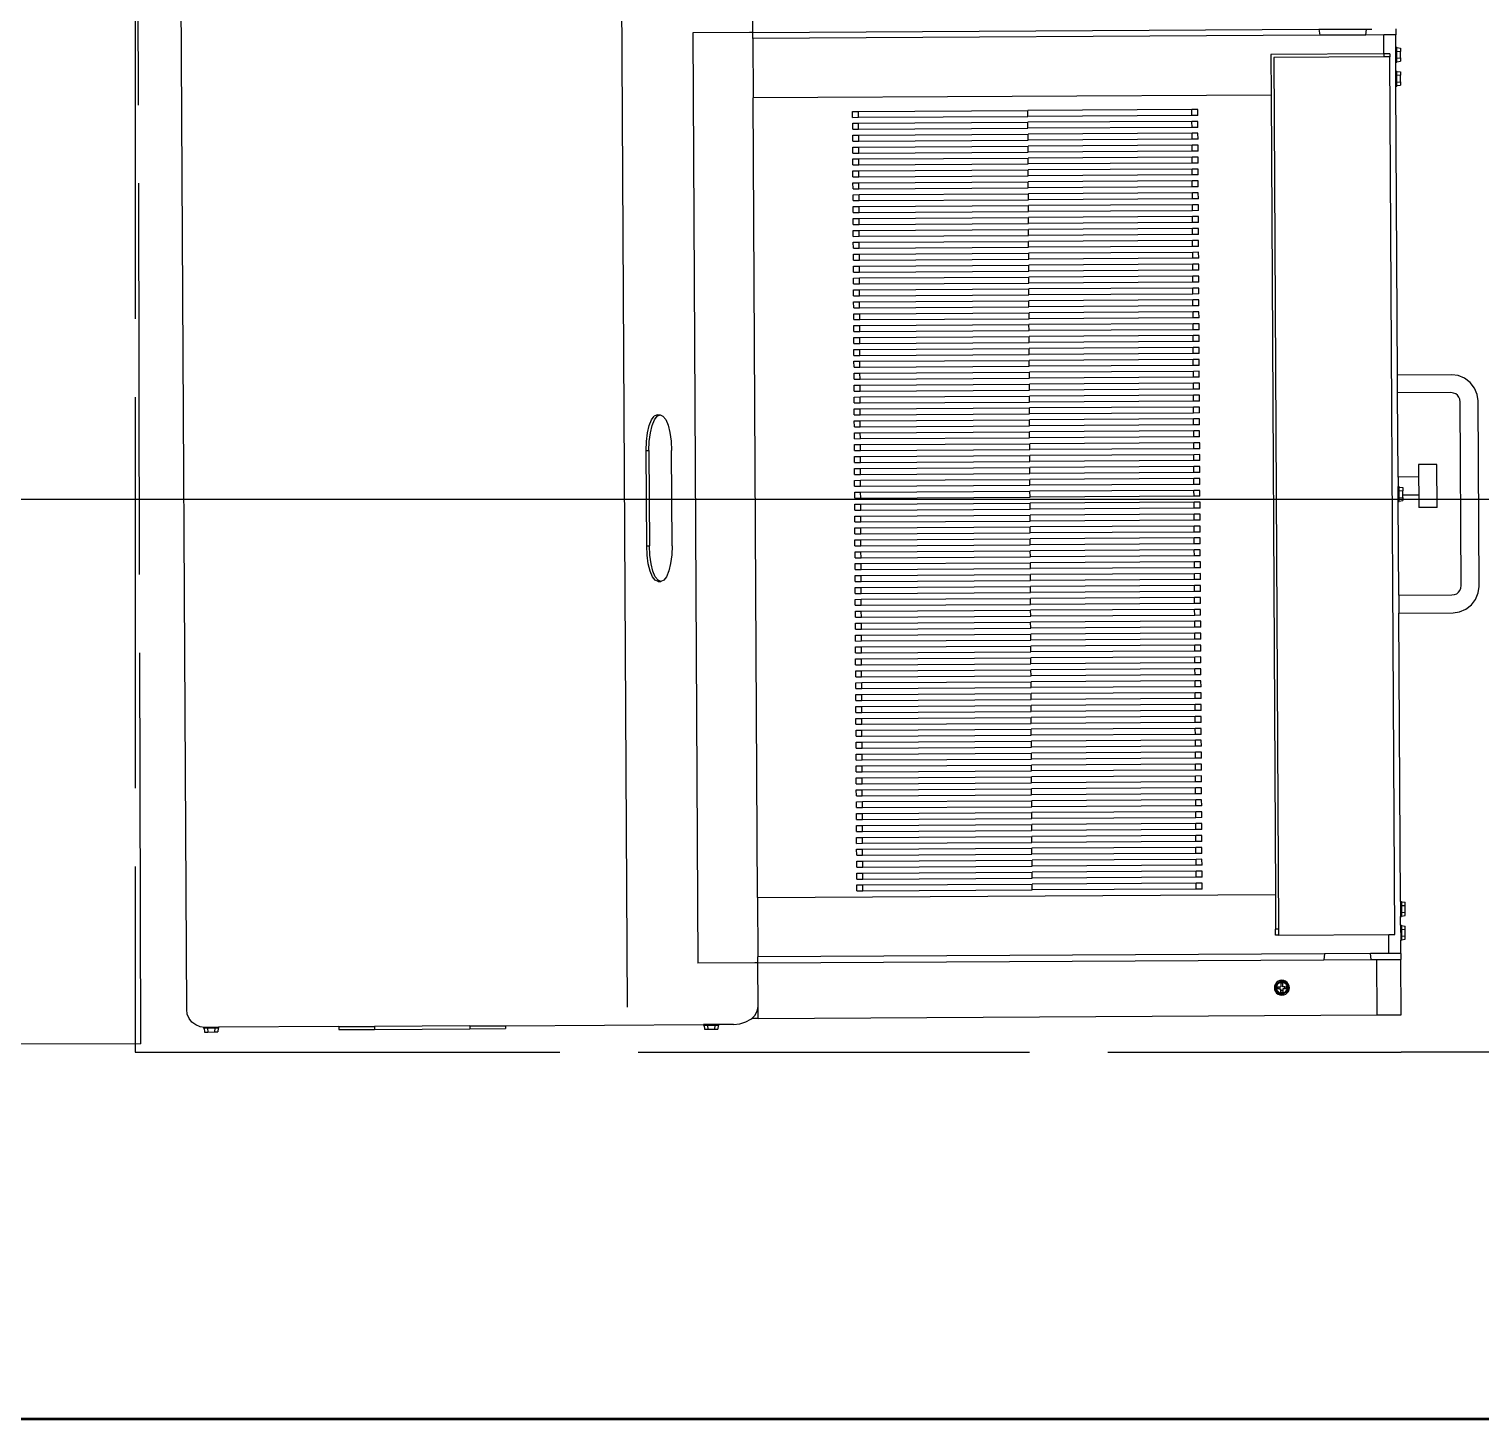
# Model space of a CAD drawing. Header units: millimetres. Extents: x 44692 to 333458, y -26854 to 14445.
# Drawn here: x 318295 to 319238, y -13671 to -12769 of the extents above; entities that cross this region are included whole.
import ezdxf

# ---------------------------------------------------------------- set-up
doc = ezdxf.new("R2010")
doc.units = ezdxf.units.MM
doc.header["$LTSCALE"] = 100
doc.linetypes.add('DASHEDX2', pattern=[3.048, 2.54, -0.508])
for name, color, linetype in [('Area proceso', 90, 'DASHEDX2'), ('Flujo linea B', 160, 'Continuous'), ('Maquinas', 200, 'Continuous')]:
    doc.layers.add(name, color=color, linetype=linetype)
doc.layers.add('Paredes', color=7, linetype='Continuous', lineweight=50)

# ---------------------------------------------------------------- blocks, each defined once
blk = doc.blocks.new('Bread Slicer pl')
at = {"layer": 'Maquinas'}
for p, q in [((39.093, 62.464), (39.131, 62.554)), ((39.131, 62.554), (39.19, 62.632)), ((39.19, 62.632), (39.268, 62.692)), ((39.268, 62.692), (39.358, 62.729)), ((39.358, 62.729), (39.455, 62.742)), ((39.455, 62.742), (60.83, 62.742)), ((39.061, 62.38), (38.982, 62.368)), ((38.982, 62.368), (38.982, 62.299)), ((39.061, 62.305), (38.982, 62.299)), ((38.982, 62.299), (38.982, 62.162)), ((39.08, 62.388), (39.061, 62.388)), ((39.061, 62.388), (39.061, 62.38)), ((39.061, 62.305), (39.061, 62.38)), ((39.061, 62.156), (39.061, 62.305)), ((39.08, 62.367), (39.093, 62.464)), ((39.08, 62.388), (39.08, 62.367)), ((39.08, 62.073), (39.08, 62.367)), ((39.061, 62.156), (38.982, 62.162)), ((38.982, 62.162), (38.982, 62.093)), ((39.061, 62.081), (38.982, 62.093)), ((39.061, 62.081), (39.061, 62.156)), ((39.061, 62.081), (39.061, 62.073)), ((39.08, 62.073), (39.061, 62.073)), ((39.08, 59.549), (39.08, 62.073)), ((39.08, 59.549), (39.018, 59.549)), ((39.018, 59.549), (39.018, 58.799)), ((39.08, 59.549), (39.08, 58.799)), ((39.018, 58.799), (39.018, 56.799)), ((39.08, 58.799), (39.018, 58.799)), ((39.08, 56.799), (39.08, 58.799)), ((39.08, 56.799), (39.018, 56.799)), ((39.018, 56.799), (39.018, 56.049)), ((39.08, 56.799), (39.08, 56.049)), ((39.08, 56.049), (39.018, 56.049)), ((39.08, 56.049), (39.08, 51.888)), ((39.455, 53.485), (60.83, 53.485)), ((48.393, 52.793), (48.418, 52.854)), ((48.393, 52.733), (48.418, 52.795)), ((48.393, 52.793), (48.393, 52.733)), ((48.418, 52.854), (48.493, 52.911)), ((48.418, 52.795), (48.493, 52.852)), ((48.493, 52.911), (48.613, 52.96)), ((48.493, 52.852), (48.613, 52.901)), ((48.613, 52.96), (48.768, 52.998)), ((48.613, 52.901), (48.768, 52.938)), ((48.768, 52.998), (48.949, 53.021)), ((48.768, 52.938), (48.949, 52.962)), ((48.949, 53.021), (49.143, 53.029)), ((48.949, 52.962), (49.143, 52.97)), ((49.143, 53.029), (51.143, 53.029)), ((49.143, 53.029), (49.143, 52.97)), ((51.143, 52.97), (49.143, 52.97)), ((51.143, 53.029), (51.337, 53.021)), ((51.143, 53.029), (51.143, 52.97)), ((51.143, 52.97), (51.337, 52.962)), ((51.337, 53.021), (51.518, 52.998)), ((51.337, 52.962), (51.518, 52.938)), ((51.518, 52.998), (51.673, 52.96)), ((51.518, 52.938), (51.673, 52.901)), ((51.673, 52.96), (51.792, 52.911)), ((51.673, 52.901), (51.792, 52.852)), ((51.792, 52.911), (51.867, 52.854)), ((51.792, 52.852), (51.867, 52.795)), ((51.893, 52.793), (51.867, 52.854)), ((51.867, 52.795), (51.893, 52.733)), ((51.893, 52.793), (51.893, 52.733)), ((48.418, 52.672), (48.393, 52.733)), ((48.493, 52.615), (48.418, 52.672)), ((48.613, 52.566), (48.493, 52.615)), ((48.768, 52.529), (48.613, 52.566)), ((48.949, 52.505), (48.768, 52.529)), ((49.143, 52.497), (48.949, 52.505)), ((49.143, 52.497), (51.143, 52.497)), ((51.337, 52.505), (51.143, 52.497)), ((51.518, 52.529), (51.337, 52.505)), ((51.673, 52.566), (51.518, 52.529)), ((51.792, 52.615), (51.673, 52.566)), ((51.867, 52.672), (51.792, 52.615)), ((51.893, 52.733), (51.867, 52.672)), ((39.061, 51.88), (38.982, 51.868)), ((38.982, 51.868), (38.982, 51.799)), ((39.08, 51.888), (39.061, 51.888)), ((39.061, 51.888), (39.061, 51.88)), ((39.061, 51.805), (39.061, 51.88)), ((39.08, 51.573), (39.08, 51.888)), ((59.915, 52.004), (40.37, 52.004)), ((40.37, 50.808), (40.37, 52.004)), ((59.915, 50.808), (59.915, 52.004)), ((39.061, 51.805), (38.982, 51.799)), ((38.982, 51.799), (38.982, 51.662)), ((39.061, 51.656), (38.982, 51.662)), ((38.982, 51.662), (38.982, 51.593)), ((39.061, 51.581), (38.982, 51.593)), ((39.061, 51.656), (39.061, 51.805)), ((39.061, 51.581), (39.061, 51.656)), ((39.061, 51.573), (39.061, 51.581)), ((39.08, 51.573), (39.061, 51.573)), ((39.08, 51.262), (39.08, 51.573)), ((39.08, 51.262), (39.093, 51.127)), ((39.093, 51.127), (39.131, 51.002)), ((39.131, 51.002), (39.19, 50.894)), ((39.19, 50.894), (39.205, 50.878)), ((39.205, 50.742), (39.205, 50.878)), ((39.205, 50.878), (39.268, 50.812)), ((39.205, 50.742), (39.205, 37.742)), ((39.205, 50.742), (39.455, 50.742)), ((39.268, 50.812), (39.358, 50.76)), ((39.358, 50.76), (39.455, 50.742)), ((39.455, 50.742), (40.37, 50.742)), ((40.37, 50.742), (40.37, 50.808)), ((40.37, 50.742), (40.495, 50.742)), ((40.37, 50.742), (40.37, 38.861)), ((41.745, 50.742), (40.495, 50.742)), ((40.495, 38.845), (40.495, 50.742)), ((41.745, 50.742), (41.745, 39.867)), ((41.745, 50.742), (58.54, 50.742)), ((59.79, 50.742), (58.54, 50.742)), ((58.54, 39.867), (58.54, 50.742)), ((59.79, 50.742), (59.915, 50.742)), ((59.79, 38.836), (59.79, 50.742)), ((59.915, 50.742), (59.915, 50.808)), ((59.915, 50.742), (60.83, 50.742)), ((59.915, 50.742), (59.915, 38.852)), ((41.87, 48.655), (41.995, 48.655)), ((41.87, 48.655), (41.87, 48.53)), ((41.87, 48.53), (41.995, 48.53)), ((41.87, 48.53), (41.87, 44.976)), ((41.995, 48.655), (41.995, 48.53)), ((41.995, 48.53), (41.995, 44.976)), ((42.12, 48.655), (42.245, 48.655)), ((42.12, 48.655), (42.12, 48.53)), ((42.12, 48.53), (42.245, 48.53)), ((42.12, 48.53), (42.12, 44.974)), ((42.245, 48.655), (42.245, 48.53)), ((42.245, 48.53), (42.245, 44.974)), ((42.37, 48.655), (42.495, 48.655)), ((42.37, 48.655), (42.37, 48.53)), ((42.37, 48.53), (42.495, 48.53)), ((42.37, 48.53), (42.37, 44.974)), ((42.495, 48.655), (42.495, 48.53)), ((42.495, 48.53), (42.495, 44.974)), ((42.62, 48.655), (42.745, 48.655)), ((42.62, 48.655), (42.62, 48.53)), ((42.62, 48.53), (42.745, 48.53)), ((42.62, 48.53), (42.62, 44.976)), ((42.745, 48.655), (42.745, 48.53)), ((42.745, 48.53), (42.745, 44.976)), ((42.87, 48.655), (42.995, 48.655)), ((42.87, 48.655), (42.87, 48.53)), ((42.87, 48.53), (42.995, 48.53)), ((42.87, 48.53), (42.87, 44.976)), ((42.995, 48.655), (42.995, 48.53)), ((42.995, 48.53), (42.995, 44.976)), ((43.12, 48.655), (43.245, 48.655)), ((43.12, 48.655), (43.12, 48.53)), ((43.12, 48.53), (43.245, 48.53)), ((43.12, 48.53), (43.12, 44.975)), ((43.245, 48.655), (43.245, 48.53)), ((43.245, 48.53), (43.245, 44.975)), ((43.37, 48.655), (43.495, 48.655)), ((43.37, 48.655), (43.37, 48.53)), ((43.37, 48.53), (43.495, 48.53)), ((43.37, 48.53), (43.37, 44.976)), ((43.495, 48.655), (43.495, 48.53)), ((43.495, 48.53), (43.495, 44.976)), ((43.62, 48.655), (43.745, 48.655)), ((43.62, 48.655), (43.62, 48.53)), ((43.62, 48.53), (43.745, 48.53)), ((43.62, 48.53), (43.62, 44.976)), ((43.745, 48.655), (43.745, 48.53)), ((43.745, 48.53), (43.745, 44.976)), ((43.87, 48.655), (43.995, 48.655)), ((43.87, 48.655), (43.87, 48.53)), ((43.87, 48.53), (43.995, 48.53)), ((43.87, 48.53), (43.87, 44.975)), ((43.995, 48.655), (43.995, 48.53)), ((43.995, 48.53), (43.995, 44.975)), ((44.12, 48.655), (44.245, 48.655)), ((44.12, 48.655), (44.12, 48.53)), ((44.12, 48.53), (44.245, 48.53)), ((44.12, 48.53), (44.12, 44.976)), ((44.245, 48.655), (44.245, 48.53)), ((44.245, 48.53), (44.245, 44.976)), ((44.37, 48.655), (44.495, 48.655)), ((44.37, 48.655), (44.37, 48.53)), ((44.37, 48.53), (44.495, 48.53)), ((44.37, 48.53), (44.37, 44.974)), ((44.495, 48.655), (44.495, 48.53)), ((44.495, 48.53), (44.495, 44.974)), ((44.62, 48.655), (44.745, 48.655)), ((44.62, 48.655), (44.62, 48.53)), ((44.62, 48.53), (44.745, 48.53)), ((44.62, 48.53), (44.62, 44.974)), ((44.745, 48.655), (44.745, 48.53)), ((44.745, 48.53), (44.745, 44.974)), ((44.87, 48.655), (44.995, 48.655)), ((44.87, 48.655), (44.87, 48.53)), ((44.87, 48.53), (44.995, 48.53)), ((44.87, 48.53), (44.87, 44.976)), ((44.995, 48.655), (44.995, 48.53)), ((44.995, 48.53), (44.995, 44.976)), ((45.12, 48.655), (45.245, 48.655)), ((45.12, 48.655), (45.12, 48.53)), ((45.12, 48.53), (45.245, 48.53)), ((45.12, 48.53), (45.12, 44.975)), ((45.245, 48.655), (45.245, 48.53)), ((45.245, 48.53), (45.245, 44.975)), ((45.37, 48.655), (45.495, 48.655)), ((45.37, 48.655), (45.37, 48.53)), ((45.37, 48.53), (45.495, 48.53)), ((45.37, 48.53), (45.37, 44.974)), ((45.495, 48.655), (45.495, 48.53)), ((45.495, 48.53), (45.495, 44.974)), ((45.62, 48.655), (45.745, 48.655)), ((45.62, 48.655), (45.62, 48.53)), ((45.62, 48.53), (45.745, 48.53)), ((45.62, 48.53), (45.62, 44.976)), ((45.745, 48.655), (45.745, 48.53)), ((45.745, 48.53), (45.745, 44.976)), ((45.87, 48.655), (45.995, 48.655)), ((45.87, 48.655), (45.87, 48.53)), ((45.87, 48.53), (45.995, 48.53)), ((45.87, 48.53), (45.87, 44.975)), ((45.995, 48.655), (45.995, 48.53)), ((45.995, 48.53), (45.995, 44.975)), ((46.12, 48.655), (46.245, 48.655)), ((46.12, 48.655), (46.12, 48.53)), ((46.12, 48.53), (46.245, 48.53)), ((46.12, 48.53), (46.12, 44.974)), ((46.245, 48.655), (46.245, 48.53)), ((46.245, 48.53), (46.245, 44.974)), ((46.37, 48.655), (46.495, 48.655)), ((46.37, 48.655), (46.37, 48.53)), ((46.37, 48.53), (46.495, 48.53)), ((46.37, 48.53), (46.37, 44.976)), ((46.495, 48.655), (46.495, 48.53)), ((46.495, 48.53), (46.495, 44.976)), ((46.62, 48.655), (46.745, 48.655)), ((46.62, 48.655), (46.62, 48.53)), ((46.62, 48.53), (46.745, 48.53)), ((46.62, 48.53), (46.62, 44.974)), ((46.745, 48.655), (46.745, 48.53)), ((46.745, 48.53), (46.745, 44.974)), ((46.87, 48.655), (46.995, 48.655)), ((46.87, 48.655), (46.87, 48.53)), ((46.87, 48.53), (46.995, 48.53)), ((46.87, 48.53), (46.87, 44.976)), ((46.995, 48.655), (46.995, 48.53)), ((46.995, 48.53), (46.995, 44.976)), ((47.12, 48.655), (47.245, 48.655)), ((47.12, 48.655), (47.12, 48.53)), ((47.12, 48.53), (47.245, 48.53)), ((47.12, 48.53), (47.12, 44.976)), ((47.245, 48.655), (47.245, 48.53)), ((47.245, 48.53), (47.245, 44.976)), ((47.37, 48.655), (47.495, 48.655)), ((47.37, 48.655), (47.37, 48.53)), ((47.37, 48.53), (47.495, 48.53)), ((47.37, 48.53), (47.37, 44.975)), ((47.495, 48.655), (47.495, 48.53)), ((47.495, 48.53), (47.495, 44.975)), ((47.62, 48.655), (47.745, 48.655)), ((47.62, 48.655), (47.62, 48.53)), ((47.62, 48.53), (47.745, 48.53)), ((47.62, 48.53), (47.62, 44.974)), ((47.745, 48.655), (47.745, 48.53)), ((47.745, 48.53), (47.745, 44.974)), ((47.87, 48.655), (47.995, 48.655)), ((47.87, 48.655), (47.87, 48.53)), ((47.87, 48.53), (47.995, 48.53)), ((47.87, 48.53), (47.87, 44.974)), ((47.995, 48.655), (47.995, 48.53)), ((47.995, 48.53), (47.995, 44.974)), ((48.12, 48.655), (48.245, 48.655)), ((48.12, 48.655), (48.12, 48.53)), ((48.12, 48.53), (48.245, 48.53)), ((48.12, 48.53), (48.12, 44.974)), ((48.245, 48.655), (48.245, 48.53)), ((48.245, 48.53), (48.245, 44.974)), ((48.37, 48.655), (48.495, 48.655)), ((48.37, 48.655), (48.37, 48.53)), ((48.37, 48.53), (48.495, 48.53)), ((48.37, 48.53), (48.37, 44.976)), ((48.495, 48.655), (48.495, 48.53)), ((48.495, 48.53), (48.495, 44.976)), ((48.62, 48.655), (48.745, 48.655)), ((48.62, 48.655), (48.62, 48.53)), ((48.62, 48.53), (48.745, 48.53)), ((48.62, 48.53), (48.62, 44.976)), ((48.745, 48.655), (48.745, 48.53)), ((48.745, 48.53), (48.745, 44.976)), ((48.87, 48.655), (48.995, 48.655)), ((48.87, 48.655), (48.87, 48.53)), ((48.87, 48.53), (48.995, 48.53)), ((48.87, 48.53), (48.87, 44.974)), ((48.995, 48.655), (48.995, 48.53)), ((48.995, 48.53), (48.995, 44.974)), ((49.12, 48.655), (49.245, 48.655)), ((49.12, 48.655), (49.12, 48.53)), ((49.12, 48.53), (49.245, 48.53)), ((49.12, 48.53), (49.12, 44.976)), ((49.245, 48.655), (49.245, 48.53)), ((49.245, 48.53), (49.245, 44.976)), ((49.37, 48.655), (49.495, 48.655)), ((49.37, 48.655), (49.37, 48.53)), ((49.37, 48.53), (49.495, 48.53)), ((49.37, 48.53), (49.37, 44.976)), ((49.495, 48.655), (49.495, 48.53)), ((49.495, 48.53), (49.495, 44.976)), ((49.62, 48.655), (49.745, 48.655)), ((49.62, 48.655), (49.62, 48.53)), ((49.62, 48.53), (49.745, 48.53)), ((49.62, 48.53), (49.62, 44.974)), ((49.745, 48.655), (49.745, 48.53)), ((49.745, 48.53), (49.745, 44.974)), ((49.87, 48.655), (49.995, 48.655)), ((49.87, 48.655), (49.87, 48.53)), ((49.87, 48.53), (49.995, 48.53)), ((49.87, 48.53), (49.87, 44.976)), ((49.995, 48.655), (49.995, 48.53)), ((49.995, 48.53), (49.995, 44.976)), ((50.12, 48.655), (50.245, 48.655)), ((50.12, 48.655), (50.12, 48.53)), ((50.12, 48.53), (50.245, 48.53)), ((50.12, 48.53), (50.12, 44.974)), ((50.245, 48.655), (50.245, 48.53)), ((50.245, 48.53), (50.245, 44.974)), ((50.37, 48.655), (50.495, 48.655)), ((50.37, 48.655), (50.37, 48.53)), ((50.37, 48.53), (50.495, 48.53)), ((50.37, 48.53), (50.37, 44.975)), ((50.495, 48.655), (50.495, 48.53)), ((50.495, 48.53), (50.495, 44.975)), ((50.62, 48.655), (50.745, 48.655)), ((50.62, 48.655), (50.62, 48.53)), ((50.62, 48.53), (50.745, 48.53)), ((50.62, 48.53), (50.62, 44.976)), ((50.745, 48.655), (50.745, 48.53)), ((50.745, 48.53), (50.745, 44.976)), ((50.87, 48.655), (50.995, 48.655)), ((50.87, 48.655), (50.87, 48.53)), ((50.87, 48.53), (50.995, 48.53)), ((50.87, 48.53), (50.87, 44.974)), ((50.995, 48.655), (50.995, 48.53)), ((50.995, 48.53), (50.995, 44.974)), ((51.12, 48.655), (51.245, 48.655)), ((51.12, 48.655), (51.12, 48.53)), ((51.12, 48.53), (51.245, 48.53)), ((51.12, 48.53), (51.12, 44.974)), ((51.245, 48.655), (51.245, 48.53)), ((51.245, 48.53), (51.245, 44.974)), ((51.37, 48.655), (51.495, 48.655)), ((51.37, 48.655), (51.37, 48.53)), ((51.37, 48.53), (51.495, 48.53)), ((51.37, 48.53), (51.37, 44.976)), ((51.495, 48.655), (51.495, 48.53)), ((51.495, 48.53), (51.495, 44.976)), ((51.62, 48.655), (51.745, 48.655)), ((51.62, 48.655), (51.62, 48.53)), ((51.62, 48.53), (51.745, 48.53)), ((51.62, 48.53), (51.62, 44.974)), ((51.745, 48.655), (51.745, 48.53)), ((51.745, 48.53), (51.745, 44.974)), ((51.87, 48.655), (51.995, 48.655)), ((51.87, 48.655), (51.87, 48.53)), ((51.87, 48.53), (51.995, 48.53)), ((51.87, 48.53), (51.87, 44.974)), ((51.995, 48.655), (51.995, 48.53)), ((51.995, 48.53), (51.995, 44.974)), ((52.12, 48.655), (52.245, 48.655)), ((52.12, 48.655), (52.12, 48.53)), ((52.12, 48.53), (52.245, 48.53)), ((52.12, 48.53), (52.12, 44.976)), ((52.245, 48.655), (52.245, 48.53)), ((52.245, 48.53), (52.245, 44.976)), ((52.37, 48.655), (52.495, 48.655)), ((52.37, 48.655), (52.37, 48.53)), ((52.37, 48.53), (52.495, 48.53)), ((52.37, 48.53), (52.37, 44.974)), ((52.495, 48.655), (52.495, 48.53)), ((52.495, 48.53), (52.495, 44.974)), ((52.62, 48.655), (52.745, 48.655)), ((52.62, 48.655), (52.62, 48.53)), ((52.62, 48.53), (52.745, 48.53)), ((52.62, 48.53), (52.62, 44.974)), ((52.745, 48.655), (52.745, 48.53)), ((52.745, 48.53), (52.745, 44.974)), ((52.87, 48.655), (52.995, 48.655)), ((52.87, 48.655), (52.87, 48.53)), ((52.87, 48.53), (52.995, 48.53)), ((52.87, 48.53), (52.87, 44.976)), ((52.995, 48.655), (52.995, 48.53)), ((52.995, 48.53), (52.995, 44.976)), ((53.12, 48.655), (53.245, 48.655)), ((53.12, 48.655), (53.12, 48.53)), ((53.12, 48.53), (53.245, 48.53)), ((53.12, 48.53), (53.12, 44.974)), ((53.245, 48.655), (53.245, 48.53)), ((53.245, 48.53), (53.245, 44.974)), ((53.37, 48.655), (53.495, 48.655)), ((53.37, 48.655), (53.37, 48.53)), ((53.37, 48.53), (53.495, 48.53)), ((53.37, 48.53), (53.37, 44.975)), ((53.495, 48.655), (53.495, 48.53)), ((53.495, 48.53), (53.495, 44.975)), ((53.62, 48.655), (53.745, 48.655)), ((53.62, 48.655), (53.62, 48.53)), ((53.62, 48.53), (53.745, 48.53)), ((53.62, 48.53), (53.62, 44.976)), ((53.745, 48.655), (53.745, 48.53)), ((53.745, 48.53), (53.745, 44.976)), ((53.87, 48.655), (53.995, 48.655)), ((53.87, 48.655), (53.87, 48.53)), ((53.87, 48.53), (53.995, 48.53)), ((53.87, 48.53), (53.87, 44.974)), ((53.995, 48.655), (53.995, 48.53)), ((53.995, 48.53), (53.995, 44.974)), ((54.12, 48.655), (54.245, 48.655)), ((54.12, 48.655), (54.12, 48.53)), ((54.12, 48.53), (54.245, 48.53)), ((54.12, 48.53), (54.12, 44.976)), ((54.245, 48.655), (54.245, 48.53)), ((54.245, 48.53), (54.245, 44.976)), ((54.37, 48.655), (54.495, 48.655)), ((54.37, 48.655), (54.37, 48.53)), ((54.37, 48.53), (54.495, 48.53)), ((54.37, 48.53), (54.37, 44.976)), ((54.495, 48.655), (54.495, 48.53)), ((54.495, 48.53), (54.495, 44.976)), ((54.62, 48.655), (54.745, 48.655)), ((54.62, 48.655), (54.62, 48.53)), ((54.62, 48.53), (54.745, 48.53)), ((54.62, 48.53), (54.62, 44.975)), ((54.745, 48.655), (54.745, 48.53)), ((54.745, 48.53), (54.745, 44.975)), ((54.87, 48.655), (54.995, 48.655)), ((54.87, 48.655), (54.87, 48.53)), ((54.87, 48.53), (54.995, 48.53)), ((54.87, 48.53), (54.87, 44.974)), ((54.995, 48.655), (54.995, 48.53)), ((54.995, 48.53), (54.995, 44.974)), ((55.12, 48.655), (55.245, 48.655)), ((55.12, 48.655), (55.12, 48.53)), ((55.12, 48.53), (55.245, 48.53)), ((55.12, 48.53), (55.12, 44.976)), ((55.245, 48.655), (55.245, 48.53)), ((55.245, 48.53), (55.245, 44.976)), ((55.37, 48.655), (55.495, 48.655)), ((55.37, 48.655), (55.37, 48.53)), ((55.37, 48.53), (55.495, 48.53)), ((55.37, 48.53), (55.37, 44.974)), ((55.495, 48.655), (55.495, 48.53)), ((55.495, 48.53), (55.495, 44.974)), ((55.62, 48.655), (55.745, 48.655)), ((55.62, 48.655), (55.62, 48.53)), ((55.62, 48.53), (55.745, 48.53)), ((55.62, 48.53), (55.62, 44.976)), ((55.745, 48.655), (55.745, 48.53)), ((55.745, 48.53), (55.745, 44.976)), ((55.87, 48.655), (55.995, 48.655)), ((55.87, 48.655), (55.87, 48.53)), ((55.87, 48.53), (55.995, 48.53)), ((55.87, 48.53), (55.87, 44.976)), ((55.995, 48.655), (55.995, 48.53)), ((55.995, 48.53), (55.995, 44.976)), ((56.12, 48.655), (56.245, 48.655)), ((56.12, 48.655), (56.12, 48.53)), ((56.12, 48.53), (56.245, 48.53)), ((56.12, 48.53), (56.12, 44.974)), ((56.245, 48.655), (56.245, 48.53)), ((56.245, 48.53), (56.245, 44.974)), ((56.37, 48.655), (56.495, 48.655)), ((56.37, 48.655), (56.37, 48.53)), ((56.37, 48.53), (56.495, 48.53)), ((56.37, 48.53), (56.37, 44.976)), ((56.495, 48.655), (56.495, 48.53)), ((56.495, 48.53), (56.495, 44.976)), ((56.62, 48.655), (56.745, 48.655)), ((56.62, 48.655), (56.62, 48.53)), ((56.62, 48.53), (56.745, 48.53)), ((56.62, 48.53), (56.62, 44.975)), ((56.745, 48.655), (56.745, 48.53)), ((56.745, 48.53), (56.745, 44.975)), ((56.87, 48.655), (56.995, 48.655)), ((56.87, 48.655), (56.87, 48.53)), ((56.87, 48.53), (56.995, 48.53)), ((56.87, 48.53), (56.87, 44.975)), ((56.995, 48.655), (56.995, 48.53)), ((56.995, 48.53), (56.995, 44.975)), ((57.12, 48.655), (57.245, 48.655)), ((57.12, 48.655), (57.12, 48.53)), ((57.12, 48.53), (57.245, 48.53)), ((57.12, 48.53), (57.12, 44.976)), ((57.245, 48.655), (57.245, 48.53)), ((57.245, 48.53), (57.245, 44.976)), ((57.37, 48.655), (57.495, 48.655)), ((57.37, 48.655), (57.37, 48.53)), ((57.37, 48.53), (57.495, 48.53)), ((57.37, 48.53), (57.37, 44.974)), ((57.495, 48.655), (57.495, 48.53)), ((57.495, 48.53), (57.495, 44.974)), ((57.62, 48.655), (57.745, 48.655)), ((57.62, 48.655), (57.62, 48.53)), ((57.62, 48.53), (57.745, 48.53)), ((57.62, 48.53), (57.62, 44.974)), ((57.745, 48.655), (57.745, 48.53)), ((57.745, 48.53), (57.745, 44.974)), ((57.87, 48.655), (57.995, 48.655)), ((57.87, 48.655), (57.87, 48.53)), ((57.87, 48.53), (57.995, 48.53)), ((57.87, 48.53), (57.87, 44.976)), ((57.995, 48.655), (57.995, 48.53)), ((57.995, 48.53), (57.995, 44.976)), ((58.12, 48.655), (58.245, 48.655)), ((58.12, 48.655), (58.12, 48.53)), ((58.12, 48.53), (58.245, 48.53)), ((58.12, 48.53), (58.12, 44.975)), ((58.245, 48.655), (58.245, 48.53)), ((58.245, 48.53), (58.245, 44.975)), ((41.87, 44.976), (41.995, 44.976)), ((41.87, 41.53), (41.87, 44.976)), ((41.995, 41.53), (41.995, 44.976)), ((42.12, 44.974), (42.245, 44.974)), ((42.12, 41.53), (42.12, 44.974)), ((42.245, 41.53), (42.245, 44.974)), ((42.37, 44.974), (42.495, 44.974)), ((42.37, 41.53), (42.37, 44.974)), ((42.495, 41.53), (42.495, 44.974)), ((42.62, 44.976), (42.745, 44.976)), ((42.62, 41.53), (42.62, 44.976)), ((42.745, 41.53), (42.745, 44.976)), ((42.87, 44.976), (42.87, 44.974)), ((42.87, 44.974), (42.995, 44.974)), ((42.87, 41.53), (42.87, 44.974)), ((42.995, 44.976), (42.995, 44.974)), ((42.995, 41.53), (42.995, 44.974)), ((43.12, 41.53), (43.12, 44.975)), ((43.12, 44.975), (43.245, 44.975)), ((43.245, 41.53), (43.245, 44.975)), ((43.37, 44.976), (43.37, 44.974)), ((43.37, 44.974), (43.495, 44.974)), ((43.37, 41.53), (43.37, 44.974)), ((43.495, 44.976), (43.495, 44.974)), ((43.495, 41.53), (43.495, 44.974)), ((43.62, 44.976), (43.62, 44.974)), ((43.62, 44.974), (43.745, 44.974)), ((43.62, 41.53), (43.62, 44.974)), ((43.745, 44.976), (43.745, 44.974)), ((43.745, 41.53), (43.745, 44.974)), ((43.87, 41.53), (43.87, 44.975)), ((43.87, 44.975), (43.995, 44.975)), ((43.995, 41.53), (43.995, 44.975)), ((44.12, 44.976), (44.12, 44.974)), ((44.12, 44.974), (44.245, 44.974)), ((44.12, 41.53), (44.12, 44.974)), ((44.245, 44.976), (44.245, 44.974)), ((44.245, 41.53), (44.245, 44.974)), ((44.37, 44.974), (44.495, 44.974)), ((44.37, 41.53), (44.37, 44.974)), ((44.495, 41.53), (44.495, 44.974)), ((44.62, 44.974), (44.745, 44.974)), ((44.62, 41.53), (44.62, 44.974)), ((44.745, 41.53), (44.745, 44.974)), ((44.87, 44.976), (44.87, 44.974)), ((44.87, 44.974), (44.995, 44.974)), ((44.87, 41.53), (44.87, 44.974)), ((44.995, 44.976), (44.995, 44.974)), ((44.995, 41.53), (44.995, 44.974)), ((45.12, 41.53), (45.12, 44.975)), ((45.12, 44.975), (45.245, 44.975)), ((45.245, 41.53), (45.245, 44.975)), ((45.37, 44.974), (45.495, 44.974)), ((45.37, 41.53), (45.37, 44.974)), ((45.495, 41.53), (45.495, 44.974)), ((45.62, 44.976), (45.62, 44.974)), ((45.62, 44.974), (45.745, 44.974)), ((45.62, 41.53), (45.62, 44.974)), ((45.745, 44.976), (45.745, 44.974)), ((45.745, 41.53), (45.745, 44.974)), ((45.87, 41.53), (45.87, 44.975)), ((45.87, 44.975), (45.995, 44.975)), ((45.995, 41.53), (45.995, 44.975)), ((46.12, 44.974), (46.245, 44.974)), ((46.12, 41.53), (46.12, 44.974)), ((46.245, 41.53), (46.245, 44.974)), ((46.37, 44.976), (46.37, 44.974)), ((46.37, 44.974), (46.495, 44.974)), ((46.37, 41.53), (46.37, 44.974)), ((46.495, 44.976), (46.495, 44.974)), ((46.495, 41.53), (46.495, 44.974)), ((46.62, 44.974), (46.745, 44.974)), ((46.62, 41.53), (46.62, 44.974)), ((46.745, 41.53), (46.745, 44.974)), ((46.87, 44.976), (46.87, 44.974)), ((46.87, 44.974), (46.995, 44.974)), ((46.87, 41.53), (46.87, 44.974)), ((46.995, 44.976), (46.995, 44.974)), ((46.995, 41.53), (46.995, 44.974)), ((47.12, 44.976), (47.245, 44.976)), ((47.12, 41.53), (47.12, 44.976)), ((47.245, 41.53), (47.245, 44.976)), ((47.37, 41.53), (47.37, 44.975)), ((47.37, 44.975), (47.495, 44.975)), ((47.495, 41.53), (47.495, 44.975)), ((47.62, 44.974), (47.745, 44.974)), ((47.62, 41.53), (47.62, 44.974)), ((47.745, 41.53), (47.745, 44.974)), ((47.87, 44.974), (47.995, 44.974)), ((47.87, 41.53), (47.87, 44.974)), ((47.995, 41.53), (47.995, 44.974)), ((48.12, 44.974), (48.245, 44.974)), ((48.12, 41.53), (48.12, 44.974)), ((48.245, 41.53), (48.245, 44.974)), ((48.37, 44.976), (48.495, 44.976)), ((48.37, 41.53), (48.37, 44.976)), ((48.495, 41.53), (48.495, 44.976)), ((48.62, 44.976), (48.62, 44.974)), ((48.62, 44.974), (48.745, 44.974)), ((48.62, 41.53), (48.62, 44.974)), ((48.745, 44.976), (48.745, 44.974)), ((48.745, 41.53), (48.745, 44.974)), ((48.87, 44.974), (48.995, 44.974)), ((48.87, 41.53), (48.87, 44.974)), ((48.995, 41.53), (48.995, 44.974)), ((49.12, 44.976), (49.12, 44.974)), ((49.12, 44.974), (49.245, 44.974)), ((49.12, 41.53), (49.12, 44.974)), ((49.245, 44.976), (49.245, 44.974)), ((49.245, 41.53), (49.245, 44.974)), ((49.37, 44.976), (49.495, 44.976)), ((49.37, 41.53), (49.37, 44.976)), ((49.495, 41.53), (49.495, 44.976)), ((49.62, 44.974), (49.745, 44.974)), ((49.62, 41.53), (49.62, 44.974)), ((49.745, 41.53), (49.745, 44.974)), ((49.87, 44.976), (49.87, 44.974)), ((49.87, 44.974), (49.995, 44.974)), ((49.87, 41.53), (49.87, 44.974)), ((49.995, 44.976), (49.995, 44.974)), ((49.995, 41.53), (49.995, 44.974)), ((50.12, 44.974), (50.245, 44.974)), ((50.12, 41.53), (50.12, 44.974)), ((50.245, 41.53), (50.245, 44.974)), ((50.37, 41.53), (50.37, 44.975)), ((50.37, 44.975), (50.495, 44.975)), ((50.495, 41.53), (50.495, 44.975)), ((50.62, 44.976), (50.62, 44.974)), ((50.62, 44.974), (50.745, 44.974)), ((50.62, 41.53), (50.62, 44.974)), ((50.745, 44.976), (50.745, 44.974)), ((50.745, 41.53), (50.745, 44.974)), ((50.87, 44.974), (50.995, 44.974)), ((50.87, 41.53), (50.87, 44.974)), ((50.995, 41.53), (50.995, 44.974)), ((51.12, 44.974), (51.245, 44.974)), ((51.12, 41.53), (51.12, 44.974)), ((51.245, 41.53), (51.245, 44.974)), ((51.37, 44.976), (51.495, 44.976)), ((51.37, 41.53), (51.37, 44.976)), ((51.495, 41.53), (51.495, 44.976)), ((51.62, 44.974), (51.745, 44.974)), ((51.62, 41.53), (51.62, 44.974)), ((51.745, 41.53), (51.745, 44.974)), ((51.87, 44.974), (51.995, 44.974)), ((51.87, 41.53), (51.87, 44.974)), ((51.995, 41.53), (51.995, 44.974)), ((52.12, 44.976), (52.12, 44.974)), ((52.12, 44.974), (52.245, 44.974)), ((52.12, 41.53), (52.12, 44.974)), ((52.245, 44.976), (52.245, 44.974)), ((52.245, 41.53), (52.245, 44.974)), ((52.37, 44.974), (52.495, 44.974)), ((52.37, 41.53), (52.37, 44.974)), ((52.495, 41.53), (52.495, 44.974)), ((52.62, 44.974), (52.745, 44.974)), ((52.62, 41.53), (52.62, 44.974)), ((52.745, 41.53), (52.745, 44.974)), ((52.87, 44.976), (52.87, 44.974)), ((52.87, 44.974), (52.995, 44.974)), ((52.87, 41.53), (52.87, 44.974)), ((52.995, 44.976), (52.995, 44.974)), ((52.995, 41.53), (52.995, 44.974)), ((53.12, 44.974), (53.245, 44.974)), ((53.12, 41.53), (53.12, 44.974)), ((53.245, 41.53), (53.245, 44.974)), ((53.37, 41.53), (53.37, 44.975)), ((53.37, 44.975), (53.495, 44.975)), ((53.495, 41.53), (53.495, 44.975)), ((53.62, 44.976), (53.745, 44.976)), ((53.62, 41.53), (53.62, 44.976)), ((53.745, 41.53), (53.745, 44.976)), ((53.87, 44.974), (53.995, 44.974)), ((53.87, 41.53), (53.87, 44.974)), ((53.995, 41.53), (53.995, 44.974)), ((54.12, 44.976), (54.12, 44.974)), ((54.12, 44.974), (54.245, 44.974)), ((54.12, 41.53), (54.12, 44.974)), ((54.245, 44.976), (54.245, 44.974)), ((54.245, 41.53), (54.245, 44.974)), ((54.37, 44.976), (54.37, 44.974)), ((54.37, 44.974), (54.495, 44.974)), ((54.37, 41.53), (54.37, 44.974)), ((54.495, 44.976), (54.495, 44.974)), ((54.495, 41.53), (54.495, 44.974)), ((54.62, 41.53), (54.62, 44.975)), ((54.62, 44.975), (54.745, 44.975)), ((54.745, 41.53), (54.745, 44.975)), ((54.87, 44.974), (54.995, 44.974)), ((54.87, 41.53), (54.87, 44.974)), ((54.995, 41.53), (54.995, 44.974)), ((55.12, 44.976), (55.12, 44.974)), ((55.12, 44.974), (55.245, 44.974)), ((55.12, 41.53), (55.12, 44.974)), ((55.245, 44.976), (55.245, 44.974)), ((55.245, 41.53), (55.245, 44.974)), ((55.37, 44.974), (55.495, 44.974)), ((55.37, 41.53), (55.37, 44.974)), ((55.495, 41.53), (55.495, 44.974)), ((55.62, 44.976), (55.62, 44.974)), ((55.62, 44.974), (55.745, 44.974)), ((55.62, 41.53), (55.62, 44.974)), ((55.745, 44.976), (55.745, 44.974)), ((55.745, 41.53), (55.745, 44.974)), ((55.87, 44.976), (55.87, 44.974)), ((55.87, 44.974), (55.995, 44.974)), ((55.87, 41.53), (55.87, 44.974)), ((55.995, 44.976), (55.995, 44.974)), ((55.995, 41.53), (55.995, 44.974)), ((56.12, 44.974), (56.245, 44.974)), ((56.12, 41.53), (56.12, 44.974)), ((56.245, 41.53), (56.245, 44.974)), ((56.37, 44.976), (56.37, 44.974)), ((56.37, 44.974), (56.495, 44.974)), ((56.37, 41.53), (56.37, 44.974)), ((56.495, 44.976), (56.495, 44.974)), ((56.495, 41.53), (56.495, 44.974)), ((56.62, 41.53), (56.62, 44.975)), ((56.62, 44.975), (56.745, 44.975)), ((56.745, 41.53), (56.745, 44.975)), ((56.87, 41.53), (56.87, 44.975)), ((56.87, 44.975), (56.995, 44.975)), ((56.995, 41.53), (56.995, 44.975)), ((57.12, 44.976), (57.12, 44.974)), ((57.12, 44.974), (57.245, 44.974)), ((57.12, 41.53), (57.12, 44.974)), ((57.245, 44.976), (57.245, 44.974)), ((57.245, 41.53), (57.245, 44.974)), ((57.37, 44.974), (57.495, 44.974)), ((57.37, 41.53), (57.37, 44.974)), ((57.495, 41.53), (57.495, 44.974)), ((57.62, 44.974), (57.745, 44.974)), ((57.62, 41.53), (57.62, 44.974)), ((57.745, 41.53), (57.745, 44.974)), ((57.87, 44.976), (57.87, 44.974)), ((57.87, 44.974), (57.995, 44.974)), ((57.87, 41.53), (57.87, 44.974)), ((57.995, 44.976), (57.995, 44.974)), ((57.995, 41.53), (57.995, 44.974)), ((58.12, 41.53), (58.12, 44.975)), ((58.12, 44.975), (58.245, 44.975)), ((58.245, 41.53), (58.245, 44.975)), ((41.87, 41.53), (41.995, 41.53)), ((41.87, 41.405), (41.87, 41.53)), ((41.995, 41.405), (41.995, 41.53)), ((42.12, 41.53), (42.245, 41.53)), ((42.12, 41.405), (42.12, 41.53)), ((42.245, 41.405), (42.245, 41.53)), ((42.37, 41.53), (42.495, 41.53)), ((42.37, 41.405), (42.37, 41.53)), ((42.495, 41.405), (42.495, 41.53)), ((42.62, 41.53), (42.745, 41.53)), ((42.62, 41.405), (42.62, 41.53)), ((42.745, 41.405), (42.745, 41.53)), ((42.87, 41.53), (42.995, 41.53)), ((42.87, 41.405), (42.87, 41.53)), ((42.995, 41.405), (42.995, 41.53)), ((43.12, 41.53), (43.245, 41.53)), ((43.12, 41.405), (43.12, 41.53)), ((43.245, 41.405), (43.245, 41.53)), ((43.37, 41.53), (43.495, 41.53)), ((43.37, 41.405), (43.37, 41.53)), ((43.495, 41.405), (43.495, 41.53)), ((43.62, 41.53), (43.745, 41.53)), ((43.62, 41.405), (43.62, 41.53)), ((43.745, 41.405), (43.745, 41.53)), ((43.87, 41.53), (43.995, 41.53)), ((43.87, 41.405), (43.87, 41.53)), ((43.995, 41.405), (43.995, 41.53)), ((44.12, 41.53), (44.245, 41.53)), ((44.12, 41.405), (44.12, 41.53)), ((44.245, 41.405), (44.245, 41.53)), ((44.37, 41.53), (44.495, 41.53)), ((44.37, 41.405), (44.37, 41.53)), ((44.495, 41.405), (44.495, 41.53)), ((44.62, 41.53), (44.745, 41.53)), ((44.62, 41.405), (44.62, 41.53)), ((44.745, 41.405), (44.745, 41.53)), ((44.87, 41.53), (44.995, 41.53)), ((44.87, 41.405), (44.87, 41.53)), ((44.995, 41.405), (44.995, 41.53)), ((45.12, 41.53), (45.245, 41.53)), ((45.12, 41.405), (45.12, 41.53)), ((45.245, 41.405), (45.245, 41.53)), ((45.37, 41.53), (45.495, 41.53)), ((45.37, 41.405), (45.37, 41.53)), ((45.495, 41.405), (45.495, 41.53)), ((45.62, 41.53), (45.745, 41.53)), ((45.62, 41.405), (45.62, 41.53)), ((45.745, 41.405), (45.745, 41.53)), ((45.87, 41.53), (45.995, 41.53)), ((45.87, 41.405), (45.87, 41.53)), ((45.995, 41.405), (45.995, 41.53)), ((46.12, 41.53), (46.245, 41.53)), ((46.12, 41.405), (46.12, 41.53)), ((46.245, 41.405), (46.245, 41.53)), ((46.37, 41.53), (46.495, 41.53)), ((46.37, 41.405), (46.37, 41.53)), ((46.495, 41.405), (46.495, 41.53)), ((46.62, 41.53), (46.745, 41.53)), ((46.62, 41.405), (46.62, 41.53)), ((46.745, 41.405), (46.745, 41.53)), ((46.87, 41.53), (46.995, 41.53)), ((46.87, 41.405), (46.87, 41.53)), ((46.995, 41.405), (46.995, 41.53)), ((47.12, 41.53), (47.245, 41.53)), ((47.12, 41.405), (47.12, 41.53)), ((47.245, 41.405), (47.245, 41.53)), ((47.37, 41.53), (47.495, 41.53)), ((47.37, 41.405), (47.37, 41.53)), ((47.495, 41.405), (47.495, 41.53)), ((47.62, 41.53), (47.745, 41.53)), ((47.62, 41.405), (47.62, 41.53)), ((47.745, 41.405), (47.745, 41.53)), ((47.87, 41.53), (47.995, 41.53)), ((47.87, 41.405), (47.87, 41.53)), ((47.995, 41.405), (47.995, 41.53)), ((48.12, 41.53), (48.245, 41.53)), ((48.12, 41.405), (48.12, 41.53)), ((48.245, 41.405), (48.245, 41.53)), ((48.37, 41.53), (48.495, 41.53)), ((48.37, 41.405), (48.37, 41.53)), ((48.495, 41.405), (48.495, 41.53)), ((48.62, 41.53), (48.745, 41.53)), ((48.62, 41.405), (48.62, 41.53)), ((48.745, 41.405), (48.745, 41.53)), ((48.87, 41.53), (48.995, 41.53)), ((48.87, 41.405), (48.87, 41.53)), ((48.995, 41.405), (48.995, 41.53)), ((49.12, 41.53), (49.245, 41.53)), ((49.12, 41.405), (49.12, 41.53)), ((49.245, 41.405), (49.245, 41.53)), ((49.37, 41.53), (49.495, 41.53)), ((49.37, 41.405), (49.37, 41.53)), ((49.495, 41.405), (49.495, 41.53)), ((49.62, 41.53), (49.745, 41.53)), ((49.62, 41.405), (49.62, 41.53)), ((49.745, 41.405), (49.745, 41.53)), ((49.87, 41.53), (49.995, 41.53)), ((49.87, 41.405), (49.87, 41.53)), ((49.995, 41.405), (49.995, 41.53)), ((50.12, 41.53), (50.245, 41.53)), ((50.12, 41.405), (50.12, 41.53)), ((50.245, 41.405), (50.245, 41.53)), ((50.37, 41.53), (50.495, 41.53)), ((50.37, 41.405), (50.37, 41.53)), ((50.495, 41.405), (50.495, 41.53)), ((50.62, 41.53), (50.745, 41.53)), ((50.62, 41.405), (50.62, 41.53)), ((50.745, 41.405), (50.745, 41.53)), ((50.87, 41.53), (50.995, 41.53)), ((50.87, 41.405), (50.87, 41.53)), ((50.995, 41.405), (50.995, 41.53)), ((51.12, 41.53), (51.245, 41.53)), ((51.12, 41.405), (51.12, 41.53)), ((51.245, 41.405), (51.245, 41.53)), ((51.37, 41.53), (51.495, 41.53)), ((51.37, 41.405), (51.37, 41.53)), ((51.495, 41.405), (51.495, 41.53)), ((51.62, 41.53), (51.745, 41.53)), ((51.62, 41.405), (51.62, 41.53)), ((51.745, 41.405), (51.745, 41.53)), ((51.87, 41.53), (51.995, 41.53)), ((51.87, 41.405), (51.87, 41.53)), ((51.995, 41.405), (51.995, 41.53)), ((52.12, 41.53), (52.245, 41.53)), ((52.12, 41.405), (52.12, 41.53)), ((52.245, 41.405), (52.245, 41.53)), ((52.37, 41.53), (52.495, 41.53)), ((52.37, 41.405), (52.37, 41.53)), ((52.495, 41.405), (52.495, 41.53)), ((52.62, 41.53), (52.745, 41.53)), ((52.62, 41.405), (52.62, 41.53)), ((52.745, 41.405), (52.745, 41.53)), ((52.87, 41.53), (52.995, 41.53)), ((52.87, 41.405), (52.87, 41.53)), ((52.995, 41.405), (52.995, 41.53)), ((53.12, 41.53), (53.245, 41.53)), ((53.12, 41.405), (53.12, 41.53)), ((53.245, 41.405), (53.245, 41.53)), ((53.37, 41.53), (53.495, 41.53)), ((53.37, 41.405), (53.37, 41.53)), ((53.495, 41.405), (53.495, 41.53)), ((53.62, 41.53), (53.745, 41.53)), ((53.62, 41.405), (53.62, 41.53)), ((53.745, 41.405), (53.745, 41.53)), ((53.87, 41.53), (53.995, 41.53)), ((53.87, 41.405), (53.87, 41.53)), ((53.995, 41.405), (53.995, 41.53)), ((54.12, 41.53), (54.245, 41.53)), ((54.12, 41.405), (54.12, 41.53)), ((54.245, 41.405), (54.245, 41.53)), ((54.37, 41.53), (54.495, 41.53)), ((54.37, 41.405), (54.37, 41.53)), ((54.495, 41.405), (54.495, 41.53)), ((54.62, 41.53), (54.745, 41.53)), ((54.62, 41.405), (54.62, 41.53)), ((54.745, 41.405), (54.745, 41.53)), ((54.87, 41.53), (54.995, 41.53)), ((54.87, 41.405), (54.87, 41.53)), ((54.995, 41.405), (54.995, 41.53)), ((55.12, 41.53), (55.245, 41.53)), ((55.12, 41.405), (55.12, 41.53)), ((55.245, 41.405), (55.245, 41.53)), ((55.37, 41.53), (55.495, 41.53)), ((55.37, 41.405), (55.37, 41.53)), ((55.495, 41.405), (55.495, 41.53)), ((55.62, 41.53), (55.745, 41.53)), ((55.62, 41.405), (55.62, 41.53)), ((55.745, 41.405), (55.745, 41.53)), ((55.87, 41.53), (55.995, 41.53)), ((55.87, 41.405), (55.87, 41.53)), ((55.995, 41.405), (55.995, 41.53)), ((56.12, 41.53), (56.245, 41.53)), ((56.12, 41.405), (56.12, 41.53)), ((56.245, 41.405), (56.245, 41.53)), ((56.37, 41.53), (56.495, 41.53)), ((56.37, 41.405), (56.37, 41.53)), ((56.495, 41.405), (56.495, 41.53)), ((56.62, 41.53), (56.745, 41.53)), ((56.62, 41.405), (56.62, 41.53)), ((56.745, 41.405), (56.745, 41.53)), ((56.87, 41.53), (56.995, 41.53)), ((56.87, 41.405), (56.87, 41.53)), ((56.995, 41.405), (56.995, 41.53)), ((57.12, 41.53), (57.245, 41.53)), ((57.12, 41.405), (57.12, 41.53)), ((57.245, 41.405), (57.245, 41.53)), ((57.37, 41.53), (57.495, 41.53)), ((57.37, 41.405), (57.37, 41.53)), ((57.495, 41.405), (57.495, 41.53)), ((57.62, 41.53), (57.745, 41.53)), ((57.62, 41.405), (57.62, 41.53)), ((57.745, 41.405), (57.745, 41.53)), ((57.87, 41.53), (57.995, 41.53)), ((57.87, 41.405), (57.87, 41.53)), ((57.995, 41.405), (57.995, 41.53)), ((58.12, 41.53), (58.245, 41.53)), ((58.12, 41.405), (58.12, 41.53)), ((58.245, 41.405), (58.245, 41.53)), ((41.87, 41.405), (41.995, 41.405)), ((42.12, 41.405), (42.245, 41.405)), ((42.37, 41.405), (42.495, 41.405)), ((42.62, 41.405), (42.745, 41.405)), ((42.87, 41.405), (42.995, 41.405)), ((43.12, 41.405), (43.245, 41.405)), ((43.37, 41.405), (43.495, 41.405)), ((43.62, 41.405), (43.745, 41.405)), ((43.87, 41.405), (43.995, 41.405)), ((44.12, 41.405), (44.245, 41.405)), ((44.37, 41.405), (44.495, 41.405)), ((44.62, 41.405), (44.745, 41.405)), ((44.87, 41.405), (44.995, 41.405)), ((45.12, 41.405), (45.245, 41.405)), ((45.37, 41.405), (45.495, 41.405)), ((45.62, 41.405), (45.745, 41.405)), ((45.87, 41.405), (45.995, 41.405)), ((46.12, 41.405), (46.245, 41.405)), ((46.37, 41.405), (46.495, 41.405)), ((46.62, 41.405), (46.745, 41.405)), ((46.87, 41.405), (46.995, 41.405)), ((47.12, 41.405), (47.245, 41.405)), ((47.37, 41.405), (47.495, 41.405)), ((47.62, 41.405), (47.745, 41.405)), ((47.87, 41.405), (47.995, 41.405)), ((48.12, 41.405), (48.245, 41.405)), ((48.37, 41.405), (48.495, 41.405)), ((48.62, 41.405), (48.745, 41.405)), ((48.87, 41.405), (48.995, 41.405)), ((49.12, 41.405), (49.245, 41.405)), ((49.37, 41.405), (49.495, 41.405)), ((49.62, 41.405), (49.745, 41.405)), ((49.87, 41.405), (49.995, 41.405)), ((50.12, 41.405), (50.245, 41.405)), ((50.37, 41.405), (50.495, 41.405)), ((50.62, 41.405), (50.745, 41.405)), ((50.87, 41.405), (50.995, 41.405)), ((51.12, 41.405), (51.245, 41.405)), ((51.37, 41.405), (51.495, 41.405)), ((51.62, 41.405), (51.745, 41.405)), ((51.87, 41.405), (51.995, 41.405)), ((52.12, 41.405), (52.245, 41.405)), ((52.37, 41.405), (52.495, 41.405)), ((52.62, 41.405), (52.745, 41.405)), ((52.87, 41.405), (52.995, 41.405)), ((53.12, 41.405), (53.245, 41.405)), ((53.37, 41.405), (53.495, 41.405)), ((53.62, 41.405), (53.745, 41.405)), ((53.87, 41.405), (53.995, 41.405)), ((54.12, 41.405), (54.245, 41.405)), ((54.37, 41.405), (54.495, 41.405)), ((54.62, 41.405), (54.745, 41.405)), ((54.87, 41.405), (54.995, 41.405)), ((55.12, 41.405), (55.245, 41.405)), ((55.37, 41.405), (55.495, 41.405)), ((55.62, 41.405), (55.745, 41.405)), ((55.87, 41.405), (55.995, 41.405)), ((56.12, 41.405), (56.245, 41.405)), ((56.37, 41.405), (56.495, 41.405)), ((56.62, 41.405), (56.745, 41.405)), ((56.87, 41.405), (56.995, 41.405)), ((57.12, 41.405), (57.245, 41.405)), ((57.37, 41.405), (57.495, 41.405)), ((57.62, 41.405), (57.745, 41.405)), ((57.87, 41.405), (57.995, 41.405)), ((58.12, 41.405), (58.245, 41.405)), ((39.636, 39.783), (39.63, 39.742)), ((39.63, 39.742), (39.636, 39.701)), ((39.651, 39.821), (39.636, 39.783)), ((39.636, 39.701), (39.651, 39.663)), ((39.713, 39.872), (39.638, 39.742)), ((39.713, 39.612), (39.638, 39.742)), ((39.638, 39.742), (39.65, 39.742)), ((39.719, 39.861), (39.65, 39.742)), ((39.719, 39.623), (39.65, 39.742)), ((39.677, 39.853), (39.651, 39.821)), ((39.651, 39.663), (39.677, 39.631)), ((39.678, 39.772), (39.674, 39.742)), ((39.674, 39.742), (39.678, 39.712)), ((39.709, 39.878), (39.677, 39.853)), ((39.689, 39.799), (39.678, 39.772)), ((39.678, 39.712), (39.689, 39.685)), ((39.707, 39.823), (39.689, 39.799)), ((39.689, 39.762), (39.729, 39.762)), ((39.689, 39.722), (39.689, 39.762)), ((39.729, 39.722), (39.689, 39.722)), ((39.689, 39.685), (39.707, 39.661)), ((39.731, 39.841), (39.707, 39.823)), ((39.707, 39.661), (39.731, 39.643)), ((39.747, 39.894), (39.709, 39.878)), ((39.713, 39.872), (39.863, 39.872)), ((39.713, 39.872), (39.719, 39.861)), ((39.719, 39.861), (39.857, 39.861)), ((39.729, 39.722), (39.729, 39.762)), ((39.729, 39.762), (39.768, 39.762)), ((39.768, 39.722), (39.729, 39.722)), ((39.758, 39.852), (39.731, 39.841)), ((39.731, 39.643), (39.758, 39.632)), ((39.788, 39.899), (39.747, 39.894)), ((39.788, 39.856), (39.758, 39.852)), ((39.768, 39.801), (39.768, 39.84)), ((39.808, 39.84), (39.768, 39.84)), ((39.768, 39.801), (39.808, 39.801)), ((39.768, 39.801), (39.768, 39.762)), ((39.768, 39.683), (39.768, 39.722)), ((39.768, 39.683), (39.808, 39.683)), ((39.768, 39.644), (39.768, 39.683)), ((39.808, 39.644), (39.768, 39.644)), ((39.829, 39.894), (39.788, 39.899)), ((39.817, 39.852), (39.788, 39.856)), ((39.808, 39.84), (39.808, 39.801)), ((39.808, 39.801), (39.808, 39.762)), ((39.886, 39.762), (39.808, 39.762)), ((39.808, 39.683), (39.808, 39.722)), ((39.808, 39.722), (39.886, 39.722)), ((39.808, 39.683), (39.808, 39.644)), ((39.845, 39.841), (39.817, 39.852)), ((39.817, 39.632), (39.845, 39.643)), ((39.867, 39.878), (39.829, 39.894)), ((39.869, 39.823), (39.845, 39.841)), ((39.845, 39.643), (39.869, 39.661)), ((39.863, 39.872), (39.857, 39.861)), ((39.857, 39.861), (39.926, 39.742)), ((39.857, 39.623), (39.926, 39.742)), ((39.863, 39.872), (39.937, 39.742)), ((39.863, 39.612), (39.937, 39.742)), ((39.899, 39.853), (39.867, 39.878)), ((39.887, 39.799), (39.869, 39.823)), ((39.869, 39.661), (39.887, 39.685)), ((39.886, 39.722), (39.886, 39.762)), ((39.898, 39.772), (39.887, 39.799)), ((39.887, 39.685), (39.898, 39.712)), ((39.902, 39.742), (39.898, 39.772)), ((39.898, 39.712), (39.902, 39.742)), ((39.924, 39.821), (39.899, 39.853)), ((39.899, 39.631), (39.924, 39.663)), ((39.94, 39.783), (39.924, 39.821)), ((39.924, 39.663), (39.94, 39.701)), ((39.937, 39.742), (39.926, 39.742)), ((39.945, 39.742), (39.94, 39.783)), ((39.94, 39.701), (39.945, 39.742)), ((40.893, 39.804), (40.893, 39.867)), ((40.893, 39.867), (41.018, 39.867)), ((40.893, 39.804), (40.893, 37.492)), ((41.018, 39.804), (40.893, 39.804)), ((41.018, 39.804), (41.018, 39.867)), ((41.745, 39.867), (41.018, 39.867)), ((59.33, 39.804), (41.018, 39.804)), ((58.54, 39.867), (41.745, 39.867)), ((59.393, 39.867), (58.54, 39.867)), ((59.33, 37.492), (59.33, 39.804)), ((59.393, 37.492), (59.393, 39.867)), ((39.677, 39.631), (39.709, 39.606)), ((39.709, 39.606), (39.747, 39.59)), ((39.713, 39.612), (39.719, 39.623)), ((39.863, 39.612), (39.713, 39.612)), ((39.857, 39.623), (39.719, 39.623)), ((39.747, 39.59), (39.788, 39.585)), ((39.758, 39.632), (39.788, 39.628)), ((39.788, 39.628), (39.817, 39.632)), ((39.788, 39.585), (39.829, 39.59)), ((39.829, 39.59), (39.867, 39.606)), ((39.863, 39.612), (39.857, 39.623)), ((39.867, 39.606), (39.899, 39.631)), ((40.495, 38.845), (40.37, 38.861)), ((40.37, 38.861), (40.37, 37.861)), ((40.495, 37.878), (40.495, 38.845)), ((59.915, 38.852), (59.79, 38.836)), ((59.79, 37.869), (59.79, 38.836)), ((59.915, 38.852), (59.915, 37.852)), ((40.37, 37.861), (40.495, 37.878)), ((40.37, 37.861), (40.37, 37.742)), ((40.495, 37.492), (40.495, 37.878)), ((59.79, 37.869), (59.915, 37.852)), ((59.79, 37.492), (59.79, 37.869)), ((59.915, 37.852), (59.915, 37.742)), ((39.205, 37.742), (40.37, 37.742)), ((39.205, 37.742), (39.205, 37.242)), ((40.37, 37.742), (40.37, 37.242)), ((39.205, 37.242), (40.37, 37.242)), ((40.495, 37.242), (40.37, 37.242)), ((40.495, 37.492), (40.893, 37.492)), ((40.495, 37.242), (40.495, 37.492)), ((40.495, 37.242), (40.773, 37.242)), ((40.773, 37.242), (40.773, 37.222)), ((41.088, 37.242), (40.773, 37.242)), ((40.773, 37.222), (40.781, 37.222)), ((40.781, 37.222), (40.793, 37.144)), ((40.856, 37.222), (40.781, 37.222)), ((40.856, 37.222), (40.861, 37.144)), ((41.005, 37.222), (40.856, 37.222)), ((40.893, 37.492), (40.893, 37.367)), ((40.893, 37.367), (59.33, 37.367)), ((41.005, 37.222), (40.999, 37.144)), ((41.08, 37.222), (41.005, 37.222)), ((41.08, 37.222), (41.068, 37.144)), ((41.08, 37.222), (41.088, 37.222)), ((41.088, 37.242), (41.273, 37.242)), ((41.088, 37.242), (41.088, 37.222)), ((41.273, 37.242), (41.273, 37.222)), ((41.588, 37.242), (41.273, 37.242)), ((41.273, 37.222), (41.281, 37.222)), ((41.281, 37.222), (41.293, 37.144)), ((41.356, 37.222), (41.281, 37.222)), ((41.356, 37.222), (41.361, 37.144)), ((41.505, 37.222), (41.356, 37.222)), ((41.505, 37.222), (41.499, 37.144)), ((41.58, 37.222), (41.505, 37.222)), ((41.58, 37.222), (41.568, 37.144)), ((41.588, 37.222), (41.58, 37.222)), ((41.588, 37.242), (47.643, 37.242)), ((41.588, 37.242), (41.588, 37.222)), ((47.643, 37.242), (47.643, 36.105)), ((48.018, 37.242), (47.643, 37.242)), ((48.018, 37.242), (49.985, 37.242)), ((48.018, 37.242), (48.018, 36.129)), ((49.985, 37.242), (49.985, 37.222)), ((49.985, 37.242), (50.3, 37.242)), ((49.993, 37.222), (49.985, 37.222)), ((49.993, 37.222), (50.005, 37.144)), ((49.993, 37.222), (50.068, 37.222)), ((50.068, 37.222), (50.074, 37.144)), ((50.068, 37.222), (50.218, 37.222)), ((50.218, 37.222), (50.212, 37.144)), ((50.218, 37.222), (50.292, 37.222)), ((50.292, 37.222), (50.281, 37.144)), ((50.292, 37.222), (50.3, 37.222)), ((50.3, 37.242), (50.3, 37.222)), ((50.502, 37.242), (50.3, 37.242)), ((50.502, 37.242), (52.268, 37.242)), ((50.502, 36.812), (50.502, 37.242)), ((52.268, 36.129), (52.268, 37.242)), ((52.268, 37.242), (52.643, 37.242)), ((52.643, 37.242), (58.715, 37.242)), ((52.643, 36.105), (52.643, 37.242)), ((58.715, 37.242), (58.715, 37.222)), ((58.715, 37.242), (59.03, 37.242)), ((58.723, 37.222), (58.715, 37.222)), ((58.723, 37.222), (58.735, 37.144)), ((58.723, 37.222), (58.798, 37.222)), ((58.798, 37.222), (58.804, 37.144)), ((58.798, 37.222), (58.948, 37.222)), ((58.948, 37.222), (58.942, 37.144)), ((58.948, 37.222), (59.022, 37.222)), ((59.022, 37.222), (59.011, 37.144)), ((59.022, 37.222), (59.03, 37.222)), ((59.03, 37.242), (59.215, 37.242)), ((59.03, 37.242), (59.03, 37.222)), ((59.215, 37.242), (59.215, 37.222)), ((59.215, 37.242), (59.53, 37.242)), ((59.223, 37.222), (59.215, 37.222)), ((59.223, 37.222), (59.235, 37.144)), ((59.223, 37.222), (59.298, 37.222)), ((59.298, 37.222), (59.304, 37.144)), ((59.298, 37.222), (59.448, 37.222)), ((59.393, 37.492), (59.33, 37.492)), ((59.33, 37.367), (59.33, 37.492)), ((59.393, 37.367), (59.33, 37.367)), ((59.393, 37.492), (59.79, 37.492)), ((59.393, 37.367), (59.393, 37.492)), ((59.448, 37.222), (59.442, 37.144)), ((59.448, 37.222), (59.522, 37.222)), ((59.522, 37.222), (59.511, 37.144)), ((59.522, 37.222), (59.53, 37.222)), ((59.53, 37.242), (59.79, 37.242)), ((59.53, 37.242), (59.53, 37.222)), ((59.79, 37.242), (59.79, 37.492)), ((59.915, 37.242), (59.79, 37.242)), ((40.793, 37.144), (40.861, 37.144)), ((40.861, 37.144), (40.999, 37.144)), ((40.999, 37.144), (41.068, 37.144)), ((41.293, 37.144), (41.361, 37.144)), ((41.361, 37.144), (41.499, 37.144)), ((41.499, 37.144), (41.568, 37.144)), ((50.074, 37.144), (50.005, 37.144)), ((50.074, 37.144), (50.117, 37.144)), ((50.117, 36.812), (50.117, 37.144)), ((50.117, 37.144), (50.212, 37.144)), ((50.281, 37.144), (50.212, 37.144)), ((58.804, 37.144), (58.735, 37.144)), ((58.804, 37.144), (58.942, 37.144)), ((59.011, 37.144), (58.942, 37.144)), ((59.304, 37.144), (59.235, 37.144)), ((59.304, 37.144), (59.442, 37.144)), ((59.511, 37.144), (59.442, 37.144)), ((49.86, 36.426), (49.86, 36.812)), ((50.117, 36.812), (49.86, 36.812)), ((50.502, 36.812), (50.117, 36.812)), ((50.76, 36.812), (50.502, 36.812)), ((50.76, 36.426), (50.76, 36.812)), ((49.86, 36.426), (50.76, 36.426)), ((47.643, 36.105), (47.66, 35.971)), ((48.018, 36.129), (48.026, 36.069)), ((48.026, 36.069), (48.044, 36.024)), ((48.044, 36.024), (48.074, 35.986)), ((48.074, 35.986), (48.112, 35.956)), ((52.173, 35.956), (52.212, 35.986)), ((52.212, 35.986), (52.241, 36.024)), ((52.241, 36.024), (52.26, 36.069)), ((52.26, 36.069), (52.268, 36.129)), ((52.625, 35.971), (52.643, 36.105)), ((47.66, 35.971), (47.717, 35.835)), ((47.717, 35.835), (47.806, 35.718)), ((47.806, 35.718), (47.923, 35.628)), ((48.112, 35.956), (48.157, 35.937)), ((48.157, 35.937), (48.218, 35.929)), ((48.218, 35.929), (52.068, 35.929)), ((52.068, 35.929), (52.128, 35.937)), ((52.128, 35.937), (52.173, 35.956)), ((52.362, 35.628), (52.479, 35.718)), ((52.479, 35.718), (52.569, 35.835)), ((52.569, 35.835), (52.625, 35.971)), ((47.923, 35.628), (48.059, 35.572)), ((48.059, 35.572), (48.193, 35.554)), ((48.193, 35.554), (52.093, 35.554)), ((52.093, 35.554), (52.226, 35.572)), ((52.226, 35.572), (52.362, 35.628))]:
    blk.add_line(p, q, dxfattribs=at)

msp = doc.modelspace()

# ---------------------------------------------------------------- linework, layer by layer
at = {"layer": 'Area proceso', "linetype": 'DASHEDX2'}
for q in [(318362.568, -11417.563), (317567.538, -13429.535)]:
    msp.add_line((318367.536, -13427.557), q, dxfattribs=at)
at = {"layer": 'Area proceso'}
for p, q in [((318363.789, -12702.823), (318363.789, -13432.888)), ((318363.789, -13432.888), (318385.65, -13432.888)), ((318385.65, -13432.888), (319185.65, -13432.888))]:
    msp.add_line(p, q, dxfattribs=at)
at = {"layer": 'Area proceso', "color": 3}
msp.add_line((319987.079, -13432.888), (319185.65, -13432.888), dxfattribs=at)
at = {"layer": 'Flujo linea B'}
msp.add_line((319662.837, -13074.175), (317102.852, -13074.175), dxfattribs=at)
at = {"layer": 'Paredes'}
msp.add_line((313756.187, -13671.147), (320134.662, -13671.147), dxfattribs=at)

# ---------------------------------------------------------------- block references
at = {"layer": 'Maquinas', "xscale": 30.91413492854808, "yscale": 30.91413492854808, "zscale": 30.91413492854808, "rotation": 90.31420039976555}
msp.add_blockref('Bread Slicer pl', (320343.583, -14614.383), dxfattribs=at)

doc.saveas('drawing.dxf')
